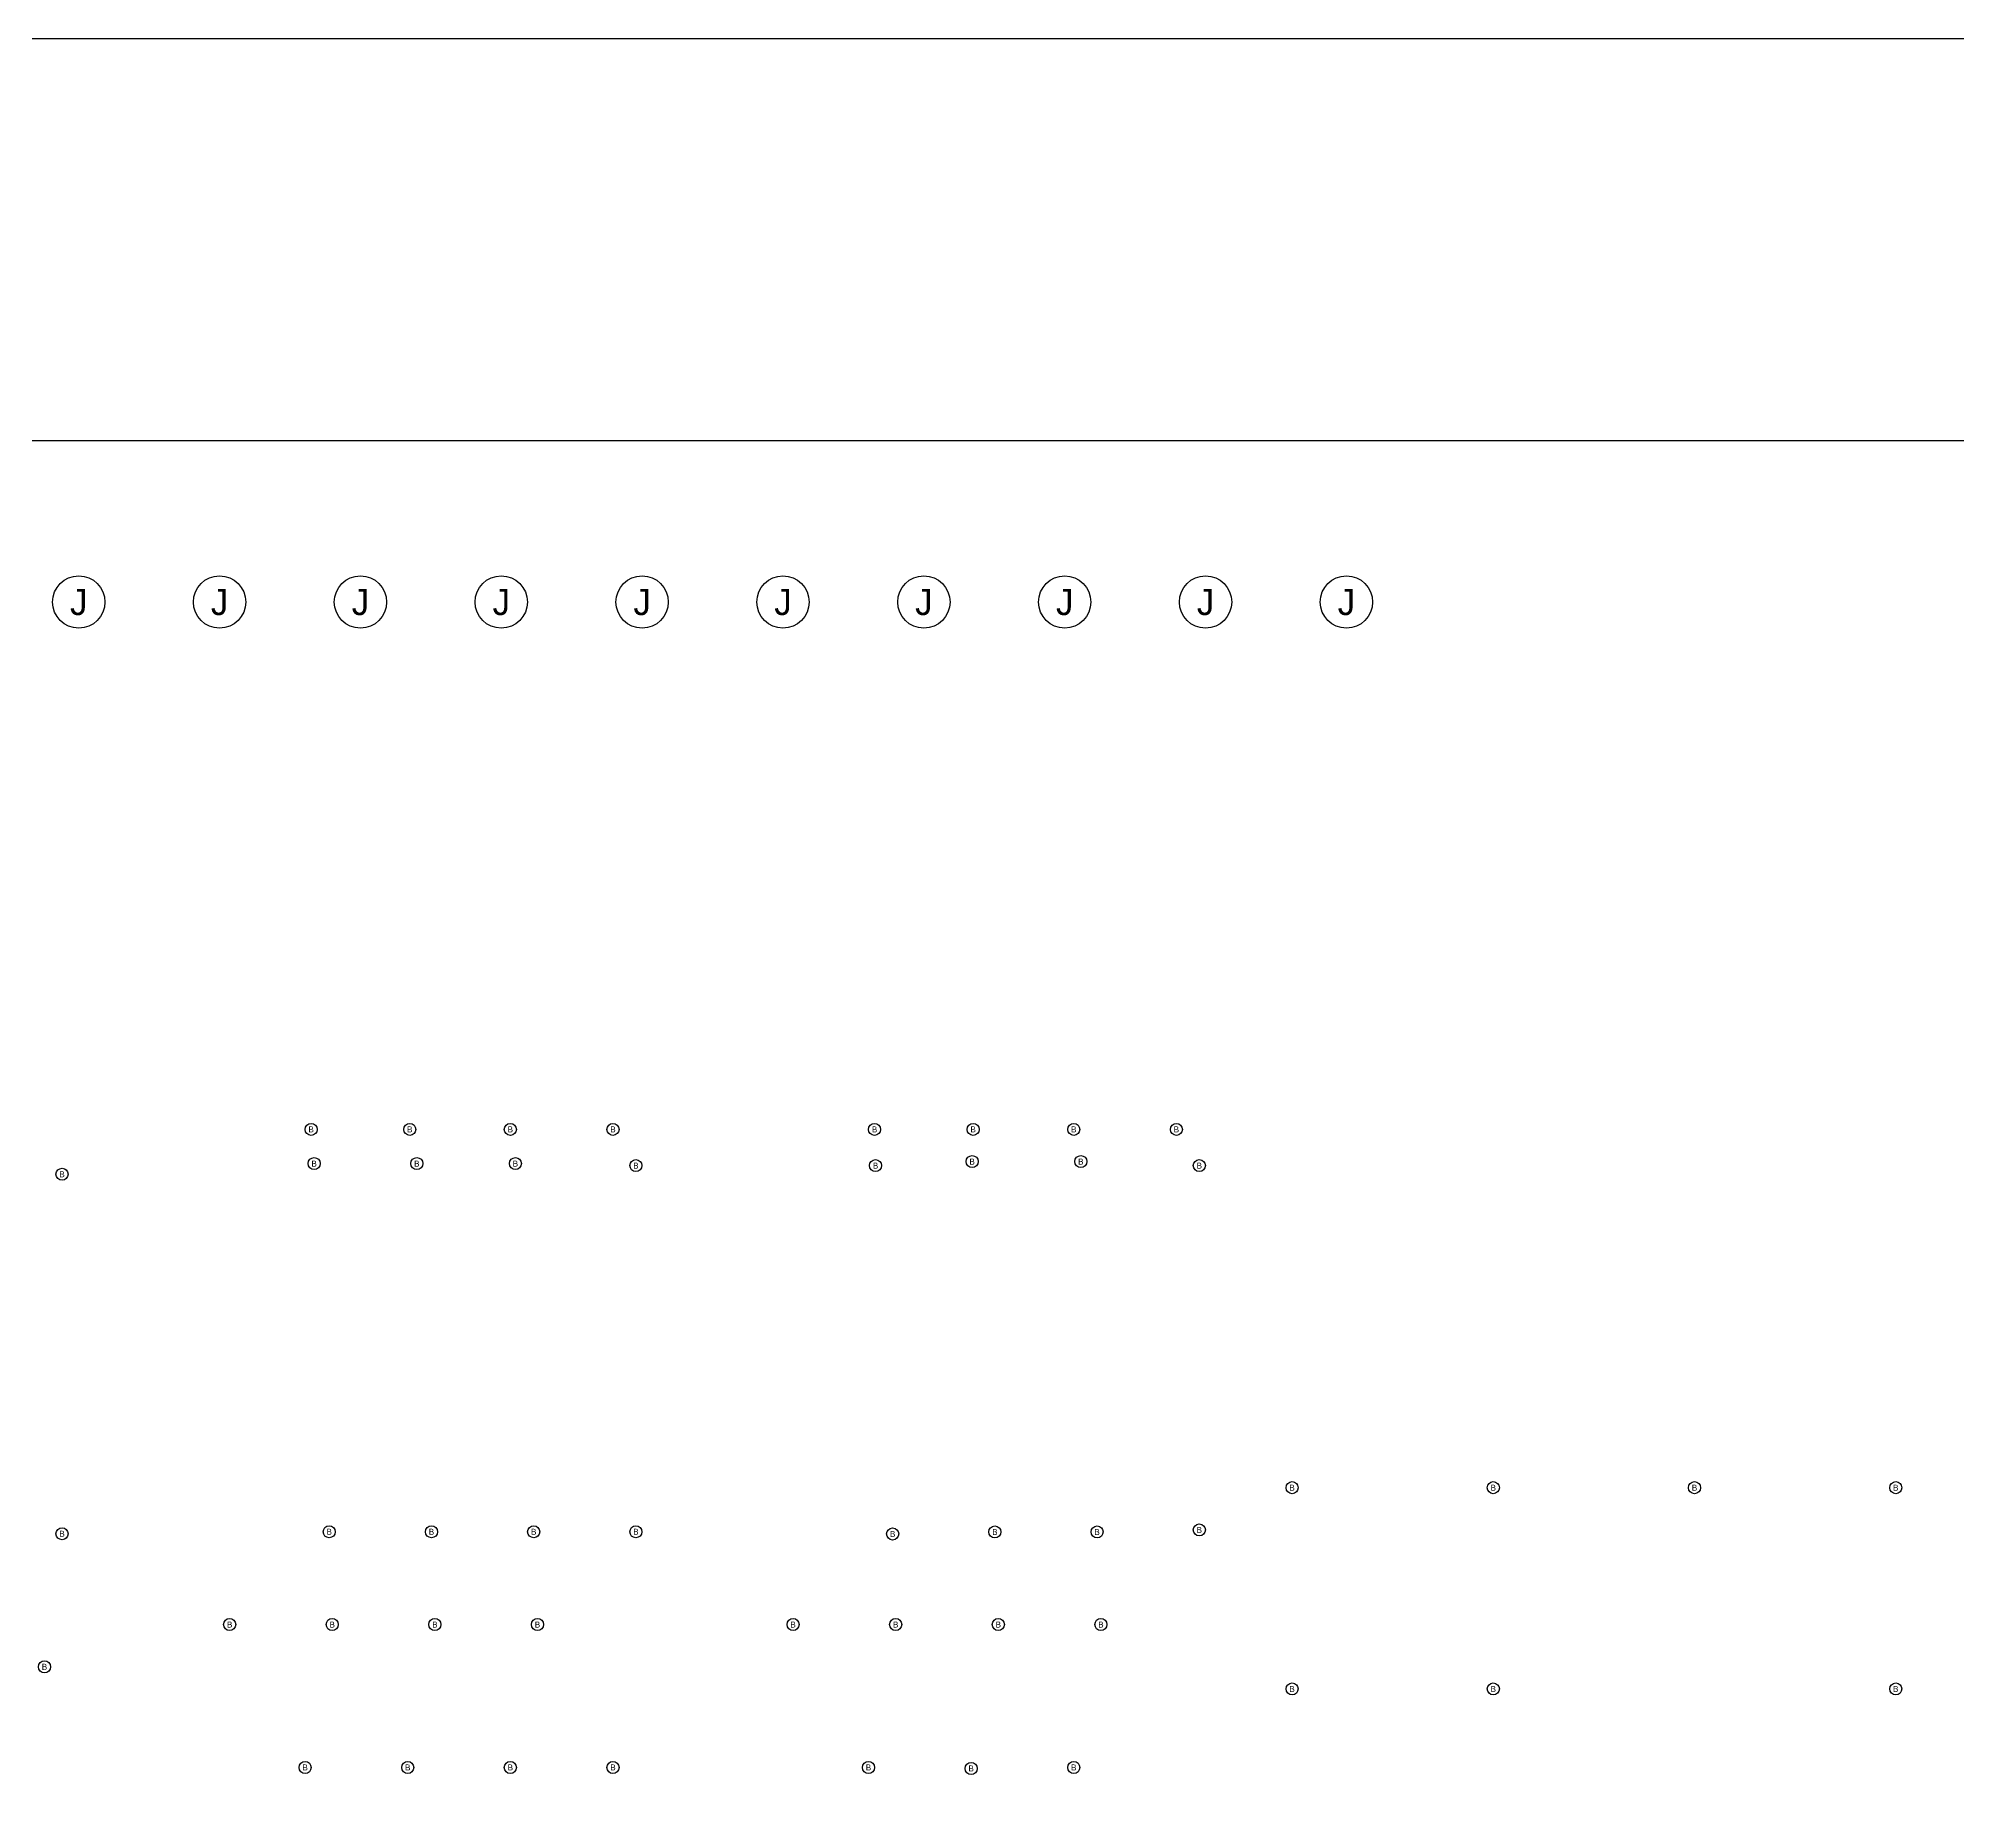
# Model space of a CAD drawing. Extents: x -12 to 315, y -10 to 160.
# Drawn here: x 36.85 to 84.54, y 116 to 160 of the extents above; entities that cross this region are included whole.
import ezdxf
from ezdxf.enums import TextEntityAlignment as Align

# ---------------------------------------------------------------- set-up
doc = ezdxf.new("R2010")
doc.units = 0
doc.layers.get('0').update_dxf_attribs({"linetype": 'CONTINUOUS'})
doc.layers.add('BG_OUTLINE', color=7, linetype='CONTINUOUS')
doc.layers.add('MA_NCLEGEND-1-6', color=231, linetype='CONTINUOUS')

# ---------------------------------------------------------------- blocks, each defined once
blk = doc.blocks.new('FIGURE_CIRCLE')
blk.add_circle((0, 0), 0.5)

msp = doc.modelspace()

# ---------------------------------------------------------------- linework, layer by layer
at = {"layer": 'BG_OUTLINE'}
msp.add_lwpolyline([(0, 150), (0, 160), (180, 160), (180, 150), (0, 150)], dxfattribs=at)
msp.add_lwpolyline([(180, 15), (180, 149, 0.414214), (179, 150), (1, 150, 0.414214), (0, 149), (0, 1, 0.414214), (1, 0), (179, 0, 0.414214), (180, 1), (180, 149)], format="xyb", dxfattribs=at)

# ---------------------------------------------------------------- block references
at = {"layer": 'MA_NCLEGEND-1-6'}
for p, xscale, yscale in [((37.85, 146), 1.3, 1.3), ((41.35, 146), 1.3, 1.3), ((44.85, 146), 1.3, 1.3), ((48.35, 146), 1.3, 1.3), ((51.85, 146), 1.3, 1.3), ((55.35, 146), 1.3, 1.3), ((58.85, 146), 1.3, 1.3), ((62.35, 146), 1.3, 1.3), ((65.85, 146), 1.3, 1.3), ((69.35, 146), 1.3, 1.3), ((43.625, 132.9), 0.3, 0.3), ((46.075, 132.9), 0.3, 0.3), ((48.575, 132.9), 0.3, 0.3), ((51.125, 132.9), 0.3, 0.3), ((57.625, 132.9), 0.3, 0.3), ((60.075, 132.9), 0.3, 0.3), ((62.575, 132.9), 0.3, 0.3), ((65.125, 132.9), 0.3, 0.3), ((43.7, 132.05), 0.3, 0.3), ((46.25, 132.05), 0.3, 0.3), ((48.7, 132.05), 0.3, 0.3), ((51.695, 132), 0.3, 0.3), ((57.65, 132), 0.3, 0.3), ((60.05, 132.1), 0.3, 0.3), ((62.75, 132.1), 0.3, 0.3), ((65.695, 132), 0.3, 0.3), ((37.435, 131.785), 0.3, 0.3), ((68, 124), 0.3, 0.3), ((73, 124), 0.3, 0.3), ((78, 124), 0.3, 0.3), ((83, 124), 0.3, 0.3), ((44.075, 122.905), 0.3, 0.3), ((46.615, 122.905), 0.3, 0.3), ((49.155, 122.905), 0.3, 0.3), ((51.695, 122.905), 0.3, 0.3), ((60.615, 122.9), 0.3, 0.3), ((63.155, 122.9), 0.3, 0.3), ((65.695, 122.95), 0.3, 0.3), ((37.435, 122.855), 0.3, 0.3), ((58.075, 122.85), 0.3, 0.3), ((41.6, 120.6), 0.3, 0.3), ((44.15, 120.6), 0.3, 0.3), ((46.7, 120.6), 0.3, 0.3), ((49.25, 120.6), 0.3, 0.3), ((55.6, 120.6), 0.3, 0.3), ((58.15, 120.6), 0.3, 0.3), ((60.7, 120.6), 0.3, 0.3), ((63.25, 120.6), 0.3, 0.3), ((37, 119.55), 0.3, 0.3), ((68, 119), 0.3, 0.3), ((73, 119), 0.3, 0.3), ((83, 119), 0.3, 0.3), ((43.475, 117.05), 0.3, 0.3), ((46.025, 117.05), 0.3, 0.3), ((48.575, 117.05), 0.3, 0.3), ((51.125, 117.05), 0.3, 0.3), ((57.475, 117.05), 0.3, 0.3), ((60.025, 117.025), 0.3, 0.3), ((62.575, 117.05), 0.3, 0.3)]:
    msp.add_blockref('FIGURE_CIRCLE', p, dxfattribs=dict(at, xscale=xscale, yscale=yscale))

# ---------------------------------------------------------------- texts
for s, height, p in [('J', 0.65, (37.85, 146)), ('J', 0.65, (41.35, 146)), ('J', 0.65, (44.85, 146)), ('J', 0.65, (48.35, 146)), ('J', 0.65, (51.85, 146)), ('J', 0.65, (55.35, 146)), ('J', 0.65, (58.85, 146)), ('J', 0.65, (62.35, 146)), ('J', 0.65, (65.85, 146)), ('J', 0.65, (69.35, 146)), ('B', 0.15, (43.625, 132.9)), ('B', 0.15, (46.075, 132.9)), ('B', 0.15, (48.575, 132.9)), ('B', 0.15, (51.125, 132.9)), ('B', 0.15, (57.625, 132.9)), ('B', 0.15, (60.075, 132.9)), ('B', 0.15, (62.575, 132.9)), ('B', 0.15, (65.125, 132.9)), ('B', 0.15, (43.7, 132.05)), ('B', 0.15, (46.25, 132.05)), ('B', 0.15, (48.7, 132.05)), ('B', 0.15, (60.05, 132.1)), ('B', 0.15, (62.75, 132.1)), ('B', 0.15, (37.435, 131.785)), ('B', 0.15, (51.695, 132)), ('B', 0.15, (57.65, 132)), ('B', 0.15, (65.695, 132)), ('B', 0.15, (68, 124)), ('B', 0.15, (73, 124)), ('B', 0.15, (78, 124)), ('B', 0.15, (83, 124)), ('B', 0.15, (37.435, 122.855)), ('B', 0.15, (44.075, 122.905)), ('B', 0.15, (46.615, 122.905)), ('B', 0.15, (49.155, 122.905)), ('B', 0.15, (51.695, 122.905)), ('B', 0.15, (58.075, 122.85)), ('B', 0.15, (60.615, 122.9)), ('B', 0.15, (63.155, 122.9)), ('B', 0.15, (65.695, 122.95)), ('B', 0.15, (41.6, 120.6)), ('B', 0.15, (44.15, 120.6)), ('B', 0.15, (46.7, 120.6)), ('B', 0.15, (49.25, 120.6)), ('B', 0.15, (55.6, 120.6)), ('B', 0.15, (58.15, 120.6)), ('B', 0.15, (60.7, 120.6)), ('B', 0.15, (63.25, 120.6)), ('B', 0.15, (37, 119.55)), ('B', 0.15, (68, 119)), ('B', 0.15, (73, 119)), ('B', 0.15, (83, 119)), ('B', 0.15, (43.475, 117.05)), ('B', 0.15, (46.025, 117.05)), ('B', 0.15, (48.575, 117.05)), ('B', 0.15, (51.125, 117.05)), ('B', 0.15, (57.475, 117.05)), ('B', 0.15, (60.025, 117.025)), ('B', 0.15, (62.575, 117.05))]:
    msp.add_text(s, height=height, dxfattribs=at).set_placement(p, align=Align.MIDDLE_CENTER)

doc.saveas('drawing.dxf')
